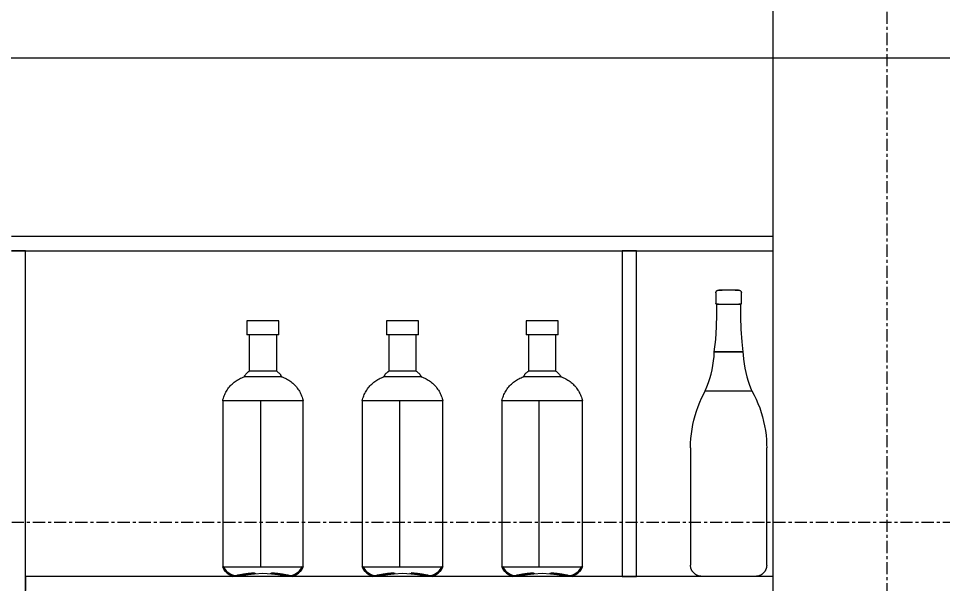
# Model space of a CAD drawing. Header units: inches. Extents: x 22 to 382261, y 22 to 371281.
# Drawn here: x 85798 to 86769, y 144966 to 145559 of the extents above; entities that cross this region are included whole.
import ezdxf

# ---------------------------------------------------------------- set-up
doc = ezdxf.new("R2010")
doc.units = ezdxf.units.IN
doc.header["$MEASUREMENT"] = 0
doc.linetypes.add('Grid Line 1_2_', pattern=[22.225, 12.7, -3.175, 3.175, -3.175])
for name, color, linetype, lineweight in [('A-ANNO-DIMS', 211, 'Continuous', 9), ('A-COLS', 52, 'Continuous', 9), ('A-FLOR-LEVL', 51, 'Continuous', 9), ('A-GENM', 13, 'Continuous', 9), ('I-FURN', 30, 'Continuous', 9), ('S-GRID', 1, 'Continuous', 9)]:
    doc.layers.add(name, color=color, linetype=linetype, lineweight=lineweight)
doc.styles.add('Arial_B_2', font='arialbd.ttf', dxfattribs={"height": 270.833333})
doc.dimstyles.new('2_2', dxfattribs={"dimscale": 304.8, "dimtxt": 267.818092, "dimasz": 0.227865, "dimexe": 1.377953, "dimexo": 0.0625, "dimgap": 0.287073, "dimtad": 1, "dimdec": 0, "dimzin": 0, "dimdsep": 46, "dimtxsty": 'Arial_B_2', "dimblk1": 'OBLIQUE', "dimblk2": 'OBLIQUE', "dimsah": 1, "dimcen": 0.09, "dimdle": 0.574147, "dimazin": 0, "dimtfac": 1, "dimtdec": 4, "dimtix": 1, "dimtmove": 0, "dimatfit": 3, "dimfxl": 0.574147, "dimfxlon": 1, "dimtvp": 1, "dimtolj": 1, "dimtzin": 0, "dimlwd": 18, "dimlwe": 18, "dimarcsym": 2})

# ---------------------------------------------------------------- blocks, each defined once
blk = doc.blocks.new('M8 - M8-872269-Section B-B')
at = {"layer": 'I-FURN'}
for p, q in [((-2158.19, 6750), (-2958.19, 6750)), ((-2943.19, 6735), (-2958.19, 6735)), ((-2958.19, 6735), (-2158.19, 6735)), ((-2943.19, 5350), (-2943.19, 6735)), ((-2301.53, 6735), (-2316.53, 6735)), ((-2316.53, 6735), (-2316.53, 6393)), ((-2301.53, 6393), (-2301.53, 6735)), ((-2158.19, 6393), (-2943.19, 6393)), ((-2943.19, 6393), (-2943.19, 6378)), ((-2316.53, 6393), (-2301.53, 6393))]:
    blk.add_line(p, q, dxfattribs=at)
blk = doc.blocks.new('FP_256-Section B-B')
at = {"layer": 'I-FURN'}
for p, q in [((-2442.86, 6577.43), (-2442.86, 6403.13)), ((-2403.92, 6403.13), (-2403.92, 6577.43)), ((-2358.42, 6403.13), (-2358.42, 6577.43))]:
    blk.add_line(p, q, dxfattribs=at)
blk = doc.blocks.new('BOTELLA_02_ABSOLUTE BODKA - BOTELLA_02_ABSOLUTE BODKA-V255-Section B-B')
at = {"layer": 'I-FURN'}
for p, q in [((-2417.36, 6661.19), (-2417.36, 6646.57)), ((-2383.92, 6661.19), (-2417.36, 6661.19)), ((-2383.92, 6646.57), (-2383.92, 6661.19)), ((-2383.92, 6646.57), (-2417.36, 6646.57)), ((-2415.11, 6646.57), (-2415.11, 6608.34)), ((-2386.17, 6608.34), (-2386.17, 6646.57)), ((-2380.94, 6602.57), (-2420.34, 6602.57)), ((-2386.17, 6608.34), (-2415.11, 6608.34)), ((-2358.42, 6577.43), (-2442.86, 6577.43)), ((-2442.86, 6403.13), (-2358.42, 6403.13))]:
    blk.add_line(p, q, dxfattribs=at)
at = {"layer": 'I-FURN', "flags": 128}
for points in [[(-2442.86, 6577.43), (-2442.54, 6578.76), (-2442.18, 6580.07), (-2441.76, 6581.37), (-2441.29, 6582.65), (-2440.76, 6583.91), (-2440.19, 6585.15), (-2439.57, 6586.36), (-2438.9, 6587.55), (-2438.19, 6588.71), (-2437.42, 6589.84), (-2436.62, 6590.94), (-2435.77, 6592.01), (-2434.88, 6593.04), (-2433.94, 6594.03), (-2432.97, 6594.99), (-2431.96, 6595.91), (-2430.92, 6596.79), (-2429.84, 6597.62), (-2428.73, 6598.41), (-2427.59, 6599.16), (-2426.42, 6599.85), (-2425.22, 6600.51), (-2423.99, 6601.11), (-2422.75, 6601.66), (-2421.48, 6602.17), (-2420.34, 6602.57)], [(-2420.34, 6602.57), (-2420.12, 6603.04), (-2419.87, 6603.5), (-2419.6, 6603.95), (-2419.32, 6604.38), (-2419.02, 6604.81), (-2418.7, 6605.23), (-2418.37, 6605.63), (-2418.02, 6606.01), (-2417.65, 6606.39), (-2417.28, 6606.75), (-2416.88, 6607.09), (-2416.48, 6607.42), (-2416.06, 6607.73), (-2415.62, 6608.02), (-2415.18, 6608.3), (-2415.11, 6608.34)], [(-2386.17, 6608.34), (-2385.73, 6608.06), (-2385.29, 6607.77), (-2384.87, 6607.46), (-2384.46, 6607.14), (-2384.07, 6606.8), (-2383.69, 6606.44), (-2383.32, 6606.07), (-2382.97, 6605.69), (-2382.63, 6605.29), (-2382.31, 6604.88), (-2382.01, 6604.45), (-2381.72, 6604.02), (-2381.45, 6603.57), (-2381.2, 6603.11), (-2380.97, 6602.64), (-2380.94, 6602.57)], [(-2380.94, 6602.57), (-2379.65, 6602.11), (-2378.39, 6601.6), (-2377.14, 6601.04), (-2375.92, 6600.43), (-2374.73, 6599.78), (-2373.56, 6599.07), (-2372.42, 6598.32), (-2371.31, 6597.53), (-2370.24, 6596.69), (-2369.2, 6595.8), (-2368.19, 6594.88), (-2367.23, 6593.92), (-2366.3, 6592.92), (-2365.41, 6591.88), (-2364.57, 6590.81), (-2363.77, 6589.71), (-2363.01, 6588.58), (-2362.3, 6587.41), (-2361.64, 6586.22), (-2361.02, 6585), (-2360.45, 6583.76), (-2359.94, 6582.5), (-2359.47, 6581.22), (-2359.06, 6579.92), (-2358.7, 6578.6), (-2358.42, 6577.43)], [(-2432.09, 6393), (-2433.71, 6393.61), (-2436.03, 6394.85), (-2438.16, 6396.45), (-2439.96, 6398.24), (-2441.16, 6399.82), (-2442.86, 6403.13)], [(-2442.86, 6403.13), (-2441.16, 6399.82), (-2439.96, 6398.24), (-2438.16, 6396.45), (-2436.03, 6394.85), (-2433.71, 6393.61), (-2432.09, 6393)], [(-2441.86, 6403.51), (-2440.24, 6400.36), (-2439.14, 6398.89), (-2437.42, 6397.19), (-2435.41, 6395.69), (-2433.22, 6394.51), (-2431.32, 6393.8), (-2430.23, 6393.6), (-2429.14, 6393.73), (-2427.3, 6394.11), (-2424.69, 6394.67), (-2421.14, 6395.33), (-2416.26, 6396.03), (-2409.58, 6396.73)], [(-2409.58, 6396.73), (-2416.26, 6396.03), (-2421.14, 6395.33), (-2424.69, 6394.67), (-2427.3, 6394.11), (-2429.14, 6393.73), (-2430.23, 6393.6), (-2431.32, 6393.8), (-2433.22, 6394.51), (-2435.41, 6395.69), (-2437.42, 6397.19), (-2439.14, 6398.89), (-2440.24, 6400.36), (-2441.86, 6403.51)], [(-2427.16, 6393.14), (-2424.56, 6393.7), (-2421.05, 6394.35), (-2416.2, 6395.05), (-2409.56, 6395.75), (-2400.64, 6396.39)], [(-2400.64, 6396.39), (-2391.73, 6395.75), (-2385.08, 6395.05), (-2380.24, 6394.35), (-2376.73, 6393.7), (-2374.13, 6393.14)], [(-2391.7, 6396.73), (-2385.02, 6396.03), (-2380.14, 6395.33), (-2376.6, 6394.67), (-2373.99, 6394.11), (-2372.15, 6393.73), (-2371.05, 6393.6), (-2369.96, 6393.8), (-2368.06, 6394.51), (-2365.87, 6395.69), (-2363.86, 6397.19), (-2362.15, 6398.89), (-2361.04, 6400.36), (-2359.42, 6403.51)], [(-2359.42, 6403.51), (-2361.04, 6400.36), (-2362.15, 6398.89), (-2363.86, 6397.19), (-2365.87, 6395.69), (-2368.06, 6394.51), (-2369.96, 6393.8), (-2371.05, 6393.6), (-2372.15, 6393.73), (-2373.99, 6394.11), (-2376.6, 6394.67), (-2380.14, 6395.33), (-2385.02, 6396.03), (-2391.7, 6396.73)], [(-2358.42, 6403.13), (-2360.12, 6399.82), (-2361.32, 6398.24), (-2363.13, 6396.45), (-2365.26, 6394.85), (-2367.58, 6393.61), (-2369.19, 6393)], [(-2369.19, 6393), (-2367.58, 6393.61), (-2365.26, 6394.85), (-2363.13, 6396.45), (-2361.32, 6398.24), (-2360.12, 6399.82), (-2358.42, 6403.13)], [(-2408.21, 6395.84), (-2409.56, 6395.75), (-2416.2, 6395.05), (-2421.05, 6394.35), (-2424.56, 6393.7), (-2427.16, 6393.14)], [(-2374.13, 6393.14), (-2376.73, 6393.7), (-2380.24, 6394.35), (-2385.08, 6395.05), (-2391.73, 6395.75), (-2393.06, 6395.84)]]:
    blk.add_lwpolyline(points, dxfattribs=at)
at = {"layer": 'I-FURN'}
blk.add_blockref('FP_256-Section B-B', (0, 0), dxfattribs=at)
blk = doc.blocks.new('FP_258-Section B-B')
at = {"layer": 'I-FURN'}
for p, q in [((-2589.53, 6577.43), (-2589.53, 6403.13)), ((-2550.1, 6403.13), (-2550.1, 6577.43)), ((-2505.09, 6403.13), (-2505.09, 6577.43))]:
    blk.add_line(p, q, dxfattribs=at)
blk = doc.blocks.new('BOTELLA_02_ABSOLUTE BODKA - BOTELLA_02_ABSOLUTE BODKA-V257-Section B-B')
at = {"layer": 'I-FURN'}
for p, q in [((-2564.03, 6661.19), (-2564.03, 6646.57)), ((-2530.59, 6661.19), (-2564.03, 6661.19)), ((-2530.59, 6646.57), (-2530.59, 6661.19)), ((-2530.59, 6646.57), (-2564.03, 6646.57)), ((-2561.78, 6646.57), (-2561.78, 6608.34)), ((-2532.84, 6608.34), (-2532.84, 6646.57)), ((-2527.6, 6602.57), (-2567.01, 6602.57)), ((-2532.84, 6608.34), (-2561.78, 6608.34)), ((-2505.09, 6577.43), (-2589.53, 6577.43)), ((-2589.53, 6403.13), (-2505.09, 6403.13))]:
    blk.add_line(p, q, dxfattribs=at)
at = {"layer": 'I-FURN', "flags": 128}
for points in [[(-2589.53, 6577.43), (-2589.21, 6578.76), (-2588.84, 6580.07), (-2588.42, 6581.37), (-2587.95, 6582.65), (-2587.43, 6583.91), (-2586.86, 6585.15), (-2586.24, 6586.36), (-2585.57, 6587.55), (-2584.85, 6588.71), (-2584.09, 6589.84), (-2583.29, 6590.94), (-2582.44, 6592.01), (-2581.54, 6593.04), (-2580.61, 6594.03), (-2579.64, 6594.99), (-2578.63, 6595.91), (-2577.59, 6596.79), (-2576.51, 6597.62), (-2575.4, 6598.41), (-2574.25, 6599.16), (-2573.08, 6599.85), (-2571.88, 6600.51), (-2570.66, 6601.11), (-2569.41, 6601.66), (-2568.15, 6602.17), (-2567.01, 6602.57)], [(-2567.01, 6602.57), (-2566.78, 6603.04), (-2566.54, 6603.5), (-2566.27, 6603.95), (-2565.99, 6604.38), (-2565.69, 6604.81), (-2565.37, 6605.23), (-2565.04, 6605.63), (-2564.69, 6606.01), (-2564.32, 6606.39), (-2563.94, 6606.75), (-2563.55, 6607.09), (-2563.14, 6607.42), (-2562.72, 6607.73), (-2562.29, 6608.02), (-2561.85, 6608.3), (-2561.78, 6608.34)], [(-2532.84, 6608.34), (-2532.39, 6608.06), (-2531.96, 6607.77), (-2531.54, 6607.46), (-2531.13, 6607.14), (-2530.73, 6606.8), (-2530.35, 6606.44), (-2529.99, 6606.07), (-2529.63, 6605.69), (-2529.3, 6605.29), (-2528.98, 6604.88), (-2528.67, 6604.45), (-2528.39, 6604.02), (-2528.12, 6603.57), (-2527.87, 6603.11), (-2527.64, 6602.64), (-2527.6, 6602.57)], [(-2527.6, 6602.57), (-2526.32, 6602.11), (-2525.06, 6601.6), (-2523.81, 6601.04), (-2522.59, 6600.43), (-2521.4, 6599.78), (-2520.23, 6599.07), (-2519.09, 6598.32), (-2517.98, 6597.53), (-2516.91, 6596.69), (-2515.87, 6595.8), (-2514.86, 6594.88), (-2513.89, 6593.92), (-2512.97, 6592.92), (-2512.08, 6591.88), (-2511.23, 6590.81), (-2510.43, 6589.71), (-2509.68, 6588.58), (-2508.97, 6587.41), (-2508.3, 6586.22), (-2507.69, 6585), (-2507.12, 6583.76), (-2506.6, 6582.5), (-2506.14, 6581.22), (-2505.73, 6579.92), (-2505.36, 6578.6), (-2505.09, 6577.43)], [(-2578.76, 6393), (-2580.37, 6393.61), (-2582.69, 6394.85), (-2584.82, 6396.45), (-2586.63, 6398.24), (-2587.83, 6399.82), (-2589.53, 6403.13)], [(-2589.53, 6403.13), (-2587.83, 6399.82), (-2586.63, 6398.24), (-2584.82, 6396.45), (-2582.69, 6394.85), (-2580.37, 6393.61), (-2578.76, 6393)], [(-2588.53, 6403.51), (-2586.91, 6400.36), (-2585.8, 6398.89), (-2584.09, 6397.19), (-2582.08, 6395.69), (-2579.89, 6394.51), (-2577.99, 6393.8), (-2576.9, 6393.6), (-2575.8, 6393.73), (-2573.96, 6394.11), (-2571.35, 6394.67), (-2567.81, 6395.33), (-2562.93, 6396.03), (-2556.25, 6396.73)], [(-2556.25, 6396.73), (-2562.93, 6396.03), (-2567.81, 6395.33), (-2571.35, 6394.67), (-2573.96, 6394.11), (-2575.8, 6393.73), (-2576.9, 6393.6), (-2577.99, 6393.8), (-2579.89, 6394.51), (-2582.08, 6395.69), (-2584.09, 6397.19), (-2585.8, 6398.89), (-2586.91, 6400.36), (-2588.53, 6403.51)], [(-2573.82, 6393.14), (-2571.22, 6393.7), (-2567.71, 6394.35), (-2562.87, 6395.05), (-2556.22, 6395.75), (-2547.31, 6396.39)], [(-2547.31, 6396.39), (-2538.39, 6395.75), (-2531.75, 6395.05), (-2526.9, 6394.35), (-2523.39, 6393.7), (-2520.79, 6393.14)], [(-2538.37, 6396.73), (-2531.69, 6396.03), (-2526.81, 6395.33), (-2523.26, 6394.67), (-2520.65, 6394.11), (-2518.81, 6393.73), (-2517.72, 6393.6), (-2516.63, 6393.8), (-2514.73, 6394.51), (-2512.54, 6395.69), (-2510.53, 6397.19), (-2508.81, 6398.89), (-2507.7, 6400.36), (-2506.09, 6403.51)], [(-2506.09, 6403.51), (-2507.7, 6400.36), (-2508.81, 6398.89), (-2510.53, 6397.19), (-2512.54, 6395.69), (-2514.73, 6394.51), (-2516.63, 6393.8), (-2517.72, 6393.6), (-2518.81, 6393.73), (-2520.65, 6394.11), (-2523.26, 6394.67), (-2526.81, 6395.33), (-2531.69, 6396.03), (-2538.37, 6396.73)], [(-2505.09, 6403.13), (-2506.79, 6399.82), (-2507.99, 6398.24), (-2509.79, 6396.45), (-2511.92, 6394.85), (-2514.24, 6393.61), (-2515.86, 6393)], [(-2515.86, 6393), (-2514.24, 6393.61), (-2511.92, 6394.85), (-2509.79, 6396.45), (-2507.99, 6398.24), (-2506.79, 6399.82), (-2505.09, 6403.13)], [(-2554.88, 6395.84), (-2556.22, 6395.75), (-2562.87, 6395.05), (-2567.71, 6394.35), (-2571.22, 6393.7), (-2573.82, 6393.14)], [(-2520.79, 6393.14), (-2523.39, 6393.7), (-2526.9, 6394.35), (-2531.75, 6395.05), (-2538.39, 6395.75), (-2539.73, 6395.84)]]:
    blk.add_lwpolyline(points, dxfattribs=at)
at = {"layer": 'I-FURN'}
blk.add_blockref('FP_258-Section B-B', (0, 0), dxfattribs=at)
blk = doc.blocks.new('FP_260-Section B-B')
at = {"layer": 'I-FURN'}
for p, q in [((-2736.19, 6577.43), (-2736.19, 6403.13)), ((-2696.28, 6403.13), (-2696.28, 6577.43)), ((-2651.76, 6403.13), (-2651.76, 6577.43))]:
    blk.add_line(p, q, dxfattribs=at)
blk = doc.blocks.new('BOTELLA_02_ABSOLUTE BODKA - BOTELLA_02_ABSOLUTE BODKA-V259-Section B-B')
at = {"layer": 'I-FURN'}
for p, q in [((-2710.7, 6661.19), (-2710.7, 6646.57)), ((-2677.25, 6661.19), (-2710.7, 6661.19)), ((-2677.25, 6646.57), (-2677.25, 6661.19)), ((-2677.25, 6646.57), (-2710.7, 6646.57)), ((-2708.45, 6646.57), (-2708.45, 6608.34)), ((-2679.5, 6608.34), (-2679.5, 6646.57)), ((-2674.27, 6602.57), (-2713.68, 6602.57)), ((-2679.5, 6608.34), (-2708.45, 6608.34)), ((-2651.76, 6577.43), (-2736.19, 6577.43)), ((-2736.19, 6403.13), (-2651.76, 6403.13))]:
    blk.add_line(p, q, dxfattribs=at)
at = {"layer": 'I-FURN', "flags": 128}
for points in [[(-2736.19, 6577.43), (-2735.88, 6578.76), (-2735.51, 6580.07), (-2735.09, 6581.37), (-2734.62, 6582.65), (-2734.1, 6583.91), (-2733.53, 6585.15), (-2732.91, 6586.36), (-2732.24, 6587.55), (-2731.52, 6588.71), (-2730.76, 6589.84), (-2729.95, 6590.94), (-2729.1, 6592.01), (-2728.21, 6593.04), (-2727.28, 6594.03), (-2726.31, 6594.99), (-2725.3, 6595.91), (-2724.25, 6596.79), (-2723.17, 6597.62), (-2722.06, 6598.41), (-2720.92, 6599.16), (-2719.75, 6599.85), (-2718.55, 6600.51), (-2717.33, 6601.11), (-2716.08, 6601.66), (-2714.81, 6602.17), (-2713.68, 6602.57)], [(-2713.68, 6602.57), (-2713.45, 6603.04), (-2713.2, 6603.5), (-2712.94, 6603.95), (-2712.65, 6604.38), (-2712.35, 6604.81), (-2712.04, 6605.23), (-2711.7, 6605.63), (-2711.35, 6606.01), (-2710.99, 6606.39), (-2710.61, 6606.75), (-2710.22, 6607.09), (-2709.81, 6607.42), (-2709.39, 6607.73), (-2708.96, 6608.02), (-2708.52, 6608.3), (-2708.45, 6608.34)], [(-2679.5, 6608.34), (-2679.06, 6608.06), (-2678.63, 6607.77), (-2678.2, 6607.46), (-2677.8, 6607.14), (-2677.4, 6606.8), (-2677.02, 6606.44), (-2676.65, 6606.07), (-2676.3, 6605.69), (-2675.96, 6605.29), (-2675.64, 6604.88), (-2675.34, 6604.45), (-2675.06, 6604.02), (-2674.79, 6603.57), (-2674.54, 6603.11), (-2674.31, 6602.64), (-2674.27, 6602.57)], [(-2674.27, 6602.57), (-2672.99, 6602.11), (-2671.72, 6601.6), (-2670.48, 6601.04), (-2669.26, 6600.43), (-2668.06, 6599.78), (-2666.89, 6599.07), (-2665.76, 6598.32), (-2664.65, 6597.53), (-2663.57, 6596.69), (-2662.53, 6595.8), (-2661.53, 6594.88), (-2660.56, 6593.92), (-2659.63, 6592.92), (-2658.75, 6591.88), (-2657.9, 6590.81), (-2657.1, 6589.71), (-2656.34, 6588.58), (-2655.63, 6587.41), (-2654.97, 6586.22), (-2654.35, 6585), (-2653.79, 6583.76), (-2653.27, 6582.5), (-2652.81, 6581.22), (-2652.39, 6579.92), (-2652.03, 6578.6), (-2651.76, 6577.43)], [(-2725.42, 6393), (-2727.04, 6393.61), (-2729.36, 6394.85), (-2731.49, 6396.45), (-2733.3, 6398.24), (-2734.5, 6399.82), (-2736.19, 6403.13)], [(-2736.19, 6403.13), (-2734.5, 6399.82), (-2733.3, 6398.24), (-2731.49, 6396.45), (-2729.36, 6394.85), (-2727.04, 6393.61), (-2725.42, 6393)], [(-2735.19, 6403.51), (-2733.58, 6400.36), (-2732.47, 6398.89), (-2730.75, 6397.19), (-2728.75, 6395.69), (-2726.55, 6394.51), (-2724.65, 6393.8), (-2723.56, 6393.6), (-2722.47, 6393.73), (-2720.63, 6394.11), (-2718.02, 6394.67), (-2714.48, 6395.33), (-2709.59, 6396.03), (-2702.91, 6396.73)], [(-2702.91, 6396.73), (-2709.59, 6396.03), (-2714.48, 6395.33), (-2718.02, 6394.67), (-2720.63, 6394.11), (-2722.47, 6393.73), (-2723.56, 6393.6), (-2724.65, 6393.8), (-2726.55, 6394.51), (-2728.75, 6395.69), (-2730.75, 6397.19), (-2732.47, 6398.89), (-2733.58, 6400.36), (-2735.19, 6403.51)], [(-2720.49, 6393.14), (-2717.89, 6393.7), (-2714.38, 6394.35), (-2709.54, 6395.05), (-2702.89, 6395.75), (-2693.97, 6396.39)], [(-2693.97, 6396.39), (-2685.06, 6395.75), (-2678.41, 6395.05), (-2673.57, 6394.35), (-2670.06, 6393.7), (-2667.46, 6393.14)], [(-2685.03, 6396.73), (-2678.36, 6396.03), (-2673.47, 6395.33), (-2669.93, 6394.67), (-2667.32, 6394.11), (-2665.48, 6393.73), (-2664.39, 6393.6), (-2663.3, 6393.8), (-2661.4, 6394.51), (-2659.2, 6395.69), (-2657.2, 6397.19), (-2655.48, 6398.89), (-2654.37, 6400.36), (-2652.76, 6403.51)], [(-2652.76, 6403.51), (-2654.37, 6400.36), (-2655.48, 6398.89), (-2657.2, 6397.19), (-2659.2, 6395.69), (-2661.4, 6394.51), (-2663.3, 6393.8), (-2664.39, 6393.6), (-2665.48, 6393.73), (-2667.32, 6394.11), (-2669.93, 6394.67), (-2673.47, 6395.33), (-2678.36, 6396.03), (-2685.03, 6396.73)], [(-2651.76, 6403.13), (-2653.45, 6399.82), (-2654.65, 6398.24), (-2656.46, 6396.45), (-2658.59, 6394.85), (-2660.91, 6393.61), (-2662.52, 6393)], [(-2662.52, 6393), (-2660.91, 6393.61), (-2658.59, 6394.85), (-2656.46, 6396.45), (-2654.65, 6398.24), (-2653.45, 6399.82), (-2651.76, 6403.13)], [(-2701.54, 6395.84), (-2702.89, 6395.75), (-2709.54, 6395.05), (-2714.38, 6394.35), (-2717.89, 6393.7), (-2720.49, 6393.14)], [(-2667.46, 6393.14), (-2670.06, 6393.7), (-2673.57, 6394.35), (-2678.41, 6395.05), (-2685.06, 6395.75), (-2686.4, 6395.84)]]:
    blk.add_lwpolyline(points, dxfattribs=at)
at = {"layer": 'I-FURN'}
blk.add_blockref('FP_260-Section B-B', (0, 0), dxfattribs=at)
blk = doc.blocks.new('BOTELLA_04_CASILLERO DEL DIABLO - BOTELLA_04_CASILLERO DEL DIABLO-876425-Section B-B')
at = {"layer": 'A-GENM'}
for p, q in [((-2218.2, 6690.73), (-2218.2, 6679.73)), ((-2191.43, 6679.73), (-2191.43, 6690.73)), ((-2217.2, 6678.73), (-2192.43, 6678.73)), ((-2220, 6625.59), (-2219.81, 6628.8)), ((-2189.81, 6628.8), (-2219.81, 6628.8)), ((-2219.81, 6628.8), (-2189.81, 6628.8)), ((-2189.81, 6628.8), (-2189.62, 6625.59)), ((-2229.3, 6587.73), (-2180.33, 6587.73)), ((-2244.81, 6528), (-2244.81, 6404.77)), ((-2164.81, 6404.77), (-2164.81, 6528))]:
    blk.add_line(p, q, dxfattribs=at)
at = {"layer": 'A-GENM', "flags": 128}
for points in [[(-2218.2, 6690.73), (-2218.19, 6690.85), (-2218.19, 6690.97), (-2218.17, 6691.09), (-2218.16, 6691.21), (-2218.14, 6691.33), (-2218.11, 6691.45), (-2218.08, 6691.56), (-2218.04, 6691.68), (-2218, 6691.79), (-2217.96, 6691.9), (-2217.91, 6692.01), (-2217.86, 6692.12), (-2217.8, 6692.22), (-2217.74, 6692.33), (-2217.67, 6692.43), (-2217.6, 6692.53), (-2217.53, 6692.62), (-2217.45, 6692.71), (-2217.37, 6692.8), (-2217.29, 6692.89), (-2217.2, 6692.97), (-2217.11, 6693.05), (-2217.01, 6693.12), (-2216.92, 6693.19), (-2216.82, 6693.26), (-2216.71, 6693.32), (-2216.61, 6693.38), (-2216.5, 6693.43), (-2216.39, 6693.48), (-2216.28, 6693.53), (-2216.17, 6693.57), (-2216.06, 6693.61), (-2215.94, 6693.64), (-2215.82, 6693.67), (-2215.71, 6693.69), (-2215.59, 6693.71), (-2215.47, 6693.72), (-2215.35, 6693.73), (-2215.23, 6693.73), (-2215.2, 6693.73)], [(-2215.2, 6693.73), (-2215.19, 6693.73), (-2215.16, 6693.73), (-2215.12, 6693.73), (-2215.06, 6693.73), (-2214.99, 6693.73), (-2214.9, 6693.73), (-2214.79, 6693.73), (-2214.67, 6693.73), (-2214.53, 6693.73), (-2214.38, 6693.73), (-2214.21, 6693.73), (-2214.02, 6693.73), (-2213.82, 6693.73), (-2213.61, 6693.73), (-2213.38, 6693.73), (-2213.14, 6693.73), (-2212.89, 6693.73), (-2212.62, 6693.73), (-2212.34, 6693.73), (-2212.05, 6693.73), (-2211.74, 6693.73)], [(-2194.43, 6693.73), (-2194.44, 6693.73), (-2194.46, 6693.73), (-2194.5, 6693.73), (-2194.56, 6693.73), (-2194.64, 6693.73), (-2194.73, 6693.73), (-2194.83, 6693.73), (-2194.96, 6693.73), (-2195.09, 6693.73), (-2195.25, 6693.73), (-2195.42, 6693.73), (-2195.6, 6693.73), (-2195.8, 6693.73), (-2196.01, 6693.73), (-2196.24, 6693.73), (-2196.48, 6693.73), (-2196.74, 6693.73), (-2197.01, 6693.73), (-2197.29, 6693.73), (-2197.58, 6693.73), (-2197.88, 6693.73), (-2198.2, 6693.73), (-2198.52, 6693.73), (-2198.86, 6693.73), (-2199.2, 6693.73), (-2199.56, 6693.73), (-2199.92, 6693.73), (-2200.29, 6693.73), (-2200.67, 6693.73), (-2201.05, 6693.73), (-2201.44, 6693.73), (-2201.84, 6693.73), (-2202.24, 6693.73), (-2202.64, 6693.73), (-2203.05, 6693.73), (-2203.46, 6693.73), (-2203.87, 6693.73), (-2204.28, 6693.73), (-2204.7, 6693.73), (-2205.12, 6693.73), (-2205.53, 6693.73), (-2205.94, 6693.73), (-2206.36, 6693.73), (-2206.77, 6693.73), (-2207.17, 6693.73), (-2207.57, 6693.73), (-2207.97, 6693.73), (-2208.36, 6693.73), (-2208.75, 6693.73), (-2209.13, 6693.73), (-2209.51, 6693.73), (-2209.87, 6693.73), (-2210.23, 6693.73), (-2210.58, 6693.73), (-2210.92, 6693.73), (-2211.25, 6693.73), (-2211.57, 6693.73), (-2211.88, 6693.73), (-2212.18, 6693.73), (-2212.47, 6693.73), (-2212.74, 6693.73), (-2213, 6693.73), (-2213.25, 6693.73), (-2213.49, 6693.73), (-2213.71, 6693.73), (-2213.92, 6693.73), (-2214.11, 6693.73), (-2214.29, 6693.73), (-2214.45, 6693.73), (-2214.6, 6693.73), (-2214.73, 6693.73), (-2214.84, 6693.73), (-2214.94, 6693.73), (-2215.02, 6693.73), (-2215.09, 6693.73), (-2215.14, 6693.73), (-2215.18, 6693.73), (-2215.19, 6693.73), (-2215.2, 6693.73)], [(-2198.05, 6693.73), (-2197.74, 6693.73), (-2197.44, 6693.73), (-2197.16, 6693.73), (-2196.88, 6693.73), (-2196.62, 6693.73), (-2196.37, 6693.73), (-2196.14, 6693.73), (-2195.91, 6693.73), (-2195.71, 6693.73), (-2195.52, 6693.73), (-2195.34, 6693.73), (-2195.18, 6693.73), (-2195.03, 6693.73), (-2194.9, 6693.73), (-2194.78, 6693.73), (-2194.68, 6693.73), (-2194.6, 6693.73), (-2194.53, 6693.73), (-2194.48, 6693.73), (-2194.45, 6693.73), (-2194.43, 6693.73), (-2194.43, 6693.73)], [(-2194.43, 6693.73), (-2194.31, 6693.73), (-2194.19, 6693.72), (-2194.07, 6693.71), (-2193.95, 6693.7), (-2193.83, 6693.67), (-2193.72, 6693.65), (-2193.6, 6693.62), (-2193.49, 6693.58), (-2193.37, 6693.54), (-2193.26, 6693.5), (-2193.15, 6693.45), (-2193.04, 6693.39), (-2192.94, 6693.34), (-2192.84, 6693.28), (-2192.74, 6693.21), (-2192.64, 6693.14), (-2192.54, 6693.07), (-2192.45, 6692.99), (-2192.36, 6692.91), (-2192.28, 6692.82), (-2192.2, 6692.74), (-2192.12, 6692.65), (-2192.04, 6692.55), (-2191.97, 6692.45), (-2191.9, 6692.35), (-2191.84, 6692.25), (-2191.78, 6692.15), (-2191.73, 6692.04), (-2191.68, 6691.93), (-2191.63, 6691.82), (-2191.59, 6691.71), (-2191.55, 6691.59), (-2191.52, 6691.48), (-2191.5, 6691.36), (-2191.47, 6691.24), (-2191.45, 6691.12), (-2191.44, 6691.01), (-2191.43, 6690.89), (-2191.43, 6690.77), (-2191.43, 6690.73)], [(-2219.81, 6628.8), (-2218.39, 6641.88), (-2217.49, 6655.01), (-2217.11, 6668.16), (-2217.2, 6678.73)], [(-2217.2, 6678.73), (-2217.24, 6678.73), (-2217.28, 6678.74), (-2217.32, 6678.74), (-2217.35, 6678.75), (-2217.39, 6678.75), (-2217.43, 6678.76), (-2217.47, 6678.77), (-2217.51, 6678.78), (-2217.55, 6678.8), (-2217.58, 6678.81), (-2217.62, 6678.83), (-2217.66, 6678.85), (-2217.69, 6678.87), (-2217.73, 6678.89), (-2217.76, 6678.91), (-2217.79, 6678.93), (-2217.82, 6678.96), (-2217.85, 6678.98), (-2217.88, 6679.01), (-2217.91, 6679.04), (-2217.94, 6679.07), (-2217.97, 6679.1), (-2217.99, 6679.13), (-2218.01, 6679.16), (-2218.04, 6679.19), (-2218.06, 6679.23), (-2218.08, 6679.26), (-2218.1, 6679.3), (-2218.11, 6679.33), (-2218.13, 6679.37), (-2218.14, 6679.41), (-2218.15, 6679.45), (-2218.16, 6679.49), (-2218.17, 6679.52), (-2218.18, 6679.56), (-2218.19, 6679.6), (-2218.19, 6679.64), (-2218.19, 6679.68), (-2218.2, 6679.72), (-2218.2, 6679.73)], [(-2215.42, 6678.73), (-2215.67, 6678.73), (-2215.9, 6678.73), (-2216.11, 6678.73), (-2216.3, 6678.73), (-2216.48, 6678.73), (-2216.64, 6678.73), (-2216.77, 6678.73), (-2216.89, 6678.73), (-2216.99, 6678.73), (-2217.07, 6678.73), (-2217.13, 6678.73), (-2217.17, 6678.73), (-2217.19, 6678.73), (-2217.2, 6678.73)], [(-2217.2, 6678.73), (-2217.19, 6678.73), (-2217.16, 6678.73), (-2217.11, 6678.73), (-2217.04, 6678.73), (-2216.95, 6678.73), (-2216.84, 6678.73), (-2216.71, 6678.73), (-2216.57, 6678.73), (-2216.4, 6678.73), (-2216.22, 6678.73), (-2216.02, 6678.73), (-2215.8, 6678.73), (-2215.56, 6678.73), (-2215.3, 6678.73), (-2215.03, 6678.73), (-2214.74, 6678.73), (-2214.44, 6678.73), (-2214.12, 6678.73), (-2213.79, 6678.73), (-2213.44, 6678.73), (-2213.08, 6678.73), (-2212.7, 6678.73), (-2212.31, 6678.73), (-2211.91, 6678.73), (-2211.5, 6678.73), (-2211.08, 6678.73), (-2210.65, 6678.73), (-2210.21, 6678.73), (-2209.76, 6678.73), (-2209.3, 6678.73), (-2208.83, 6678.73), (-2208.36, 6678.73), (-2207.89, 6678.73), (-2207.4, 6678.73), (-2206.92, 6678.73), (-2206.43, 6678.73), (-2205.94, 6678.73), (-2205.44, 6678.73), (-2204.95, 6678.73), (-2204.45, 6678.73), (-2203.96, 6678.73), (-2203.46, 6678.73), (-2202.97, 6678.73), (-2202.48, 6678.73), (-2202, 6678.73), (-2201.52, 6678.73), (-2201.04, 6678.73), (-2200.58, 6678.73), (-2200.11, 6678.73), (-2199.66, 6678.73), (-2199.21, 6678.73), (-2198.78, 6678.73), (-2198.35, 6678.73), (-2197.93, 6678.73), (-2197.52, 6678.73), (-2197.13, 6678.73), (-2196.75, 6678.73), (-2196.38, 6678.73), (-2196.02, 6678.73), (-2195.68, 6678.73), (-2195.35, 6678.73), (-2195.04, 6678.73), (-2194.75, 6678.73), (-2194.46, 6678.73), (-2194.2, 6678.73), (-2193.95, 6678.73), (-2193.72, 6678.73), (-2193.51, 6678.73), (-2193.32, 6678.73), (-2193.14, 6678.73), (-2192.99, 6678.73), (-2192.85, 6678.73), (-2192.73, 6678.73), (-2192.63, 6678.73), (-2192.55, 6678.73), (-2192.49, 6678.73), (-2192.45, 6678.73), (-2192.43, 6678.73), (-2192.43, 6678.73)], [(-2192.43, 6678.73), (-2192.44, 6678.73), (-2192.47, 6678.73), (-2192.52, 6678.73), (-2192.59, 6678.73), (-2192.68, 6678.73), (-2192.78, 6678.73), (-2192.91, 6678.73), (-2193.06, 6678.73), (-2193.22, 6678.73), (-2193.41, 6678.73), (-2193.61, 6678.73), (-2193.83, 6678.73), (-2194.07, 6678.73)], [(-2192.43, 6678.73), (-2192.48, 6665.58), (-2192, 6652.43), (-2191, 6639.31), (-2189.81, 6628.8)], [(-2191.43, 6679.73), (-2191.43, 6679.69), (-2191.43, 6679.65), (-2191.44, 6679.61), (-2191.44, 6679.57), (-2191.45, 6679.53), (-2191.46, 6679.5), (-2191.47, 6679.46), (-2191.48, 6679.42), (-2191.49, 6679.38), (-2191.51, 6679.34), (-2191.52, 6679.31), (-2191.54, 6679.27), (-2191.56, 6679.24), (-2191.58, 6679.2), (-2191.6, 6679.17), (-2191.63, 6679.14), (-2191.65, 6679.1), (-2191.68, 6679.07), (-2191.7, 6679.04), (-2191.73, 6679.02), (-2191.76, 6678.99), (-2191.79, 6678.96), (-2191.82, 6678.94), (-2191.86, 6678.91), (-2191.89, 6678.89), (-2191.92, 6678.87), (-2191.96, 6678.85), (-2191.99, 6678.83), (-2192.03, 6678.82), (-2192.07, 6678.8), (-2192.1, 6678.79), (-2192.14, 6678.78), (-2192.18, 6678.76), (-2192.22, 6678.76), (-2192.26, 6678.75), (-2192.3, 6678.74), (-2192.34, 6678.74), (-2192.38, 6678.73), (-2192.42, 6678.73), (-2192.43, 6678.73)], [(-2229.3, 6587.73), (-2227.52, 6592.06), (-2225.93, 6596.46), (-2224.51, 6600.93), (-2223.27, 6605.44), (-2222.21, 6610), (-2221.34, 6614.6), (-2220.65, 6619.23), (-2220.14, 6623.89), (-2220, 6625.59)], [(-2189.62, 6625.59), (-2189.18, 6620.93), (-2188.56, 6616.28), (-2187.75, 6611.67), (-2186.76, 6607.1), (-2185.59, 6602.56), (-2184.23, 6598.08), (-2182.7, 6593.66), (-2180.99, 6589.3), (-2180.33, 6587.73)], [(-2244.81, 6528), (-2244.71, 6532.91), (-2244.42, 6537.81), (-2243.93, 6542.69), (-2243.24, 6547.55), (-2242.37, 6552.38), (-2241.3, 6557.17), (-2240.03, 6561.91), (-2238.58, 6566.6), (-2236.95, 6571.23), (-2235.13, 6575.78), (-2233.12, 6580.27), (-2230.95, 6584.66), (-2229.3, 6587.73)], [(-2180.33, 6587.73), (-2178.03, 6583.39), (-2175.9, 6578.97), (-2173.95, 6574.47), (-2172.18, 6569.89), (-2170.6, 6565.24), (-2169.2, 6560.54), (-2168, 6555.78), (-2166.98, 6550.98), (-2166.16, 6546.14), (-2165.53, 6541.27), (-2165.1, 6536.38), (-2164.86, 6531.48), (-2164.81, 6528)], [(-2233.04, 6393), (-2233.51, 6393.01), (-2233.98, 6393.04), (-2234.45, 6393.08), (-2234.92, 6393.15), (-2235.38, 6393.23), (-2235.84, 6393.34), (-2236.3, 6393.46), (-2236.75, 6393.6), (-2237.19, 6393.75), (-2237.63, 6393.93), (-2238.06, 6394.12), (-2238.48, 6394.33), (-2238.89, 6394.56), (-2239.29, 6394.8), (-2239.69, 6395.06), (-2240.07, 6395.33), (-2240.44, 6395.62), (-2240.8, 6395.92), (-2241.15, 6396.24), (-2241.49, 6396.57), (-2241.81, 6396.91), (-2242.11, 6397.27), (-2242.41, 6397.64), (-2242.68, 6398.02), (-2242.95, 6398.41), (-2243.19, 6398.81), (-2243.42, 6399.22), (-2243.64, 6399.64), (-2243.83, 6400.07), (-2244.01, 6400.5), (-2244.17, 6400.95), (-2244.32, 6401.39), (-2244.44, 6401.85), (-2244.55, 6402.31), (-2244.64, 6402.77), (-2244.71, 6403.23), (-2244.76, 6403.7), (-2244.8, 6404.17), (-2244.81, 6404.64), (-2244.81, 6404.77)], [(-2164.81, 6404.77), (-2164.82, 6404.3), (-2164.85, 6403.83), (-2164.9, 6403.36), (-2164.96, 6402.89), (-2165.05, 6402.43), (-2165.15, 6401.97), (-2165.27, 6401.52), (-2165.41, 6401.07), (-2165.57, 6400.62), (-2165.74, 6400.19), (-2165.93, 6399.76), (-2166.14, 6399.33), (-2166.37, 6398.92), (-2166.61, 6398.52), (-2166.87, 6398.12), (-2167.14, 6397.74), (-2167.43, 6397.37), (-2167.73, 6397.01), (-2168.05, 6396.66), (-2168.38, 6396.33), (-2168.73, 6396.01), (-2169.08, 6395.7), (-2169.45, 6395.41), (-2169.83, 6395.13), (-2170.22, 6394.87), (-2170.62, 6394.62), (-2171.03, 6394.39), (-2171.45, 6394.18), (-2171.88, 6393.98), (-2172.32, 6393.8), (-2172.76, 6393.64), (-2173.21, 6393.49), (-2173.66, 6393.37), (-2174.12, 6393.26), (-2174.58, 6393.17), (-2175.05, 6393.1), (-2175.51, 6393.05), (-2175.98, 6393.02), (-2176.45, 6393)]]:
    blk.add_lwpolyline(points, dxfattribs=at)
blk = doc.blocks.new('_Oblique')
at = {"color": 0, "linetype": 'ByBlock', "lineweight": -2}
blk.add_line((-0.5, -0.5), (0.5, 0.5), dxfattribs=at)
blk = doc.blocks.new('*D5238')
at = {"layer": 'A-ANNO-DIMS', "color": 0, "lineweight": 18, "transparency": 16777216}
for p, q in [((80295.81, 145598.84), (80295.81, 145097.89)), ((93340.81, 145598.84), (93340.81, 145097.89)), ((80120.81, 145517.89), (93515.81, 145517.89))]:
    blk.add_line(p, q, dxfattribs=at)
at = {"layer": 'Defpoints', "color": 0, "transparency": 16777216}
for p in [(80295.81, 145617.89), (93340.81, 145617.89), (93340.81, 145517.89)]:
    blk.add_point(p, dxfattribs=at)
at = {"layer": 'A-ANNO-DIMS', "color": 0, "lineweight": 18, "transparency": 16777216, "xscale": 69.45312499999999, "yscale": 69.45312499999999, "zscale": 69.45312499999999, "rotation": 180}
blk.add_blockref('_Oblique', (80295.81, 145517.89), dxfattribs=at)
at = {"layer": 'A-ANNO-DIMS', "color": 0, "lineweight": 18, "transparency": 16777216, "xscale": 69.45312499999999, "yscale": 69.45312499999999, "zscale": 69.45312499999999}
blk.add_blockref('_Oblique', (93340.81, 145517.89), dxfattribs=at)
at = {"layer": 'A-ANNO-DIMS', "color": 0, "lineweight": 18, "transparency": 16777216, "insert": (86818.31, 145743.67), "char_height": 270.833, "width": 699.6064, "attachment_point": 5, "style": 'Arial_B_2'}
blk.add_mtext('\\A1;13045', dxfattribs=at)

msp = doc.modelspace()

# ---------------------------------------------------------------- linework, layer by layer
at = {"layer": 'A-COLS'}
msp.add_line((86590.81, 145912.79), (86590.81, 143860.28), dxfattribs=at)
at = {"layer": 'A-FLOR-LEVL', "linetype": 'Grid Line 1_2_'}
msp.add_line((72189.58, 145030.35), (98522.15, 145030.35), dxfattribs=at)
at = {"layer": 'S-GRID', "linetype": 'Grid Line 1_2_'}
msp.add_line((86710.81, 138130.35), (86710.81, 150556.14), dxfattribs=at)

# ---------------------------------------------------------------- block references
at = {"layer": 'A-GENM'}
msp.add_blockref('BOTELLA_04_CASILLERO DEL DIABLO - BOTELLA_04_CASILLERO DEL DIABLO-876425-Section B-B', (88749, 138580.35), dxfattribs=at)
at = {"layer": 'I-FURN'}
for name in ['M8 - M8-872269-Section B-B', 'BOTELLA_02_ABSOLUTE BODKA - BOTELLA_02_ABSOLUTE BODKA-V259-Section B-B', 'BOTELLA_02_ABSOLUTE BODKA - BOTELLA_02_ABSOLUTE BODKA-V257-Section B-B', 'BOTELLA_02_ABSOLUTE BODKA - BOTELLA_02_ABSOLUTE BODKA-V255-Section B-B']:
    msp.add_blockref(name, (88749, 138580.35), dxfattribs=at)

# ---------------------------------------------------------------- dimensions: what is measured, and where the dimension line sits
at = {"layer": 'A-ANNO-DIMS', "lineweight": 18}
dim = msp.add_linear_dim(base=(93340.81, 145517.89), p1=(80295.81, 145617.89), p2=(93340.81, 145617.89), dimstyle='2_2', override={"dimpost": '<>', "dimfxl": 13045}, dxfattribs=at)
dim.commit()
dim.dimension.update_dxf_attribs({"geometry": '*D5238', "text_midpoint": (86818.31, 145743.67)})

doc.saveas('drawing.dxf')
